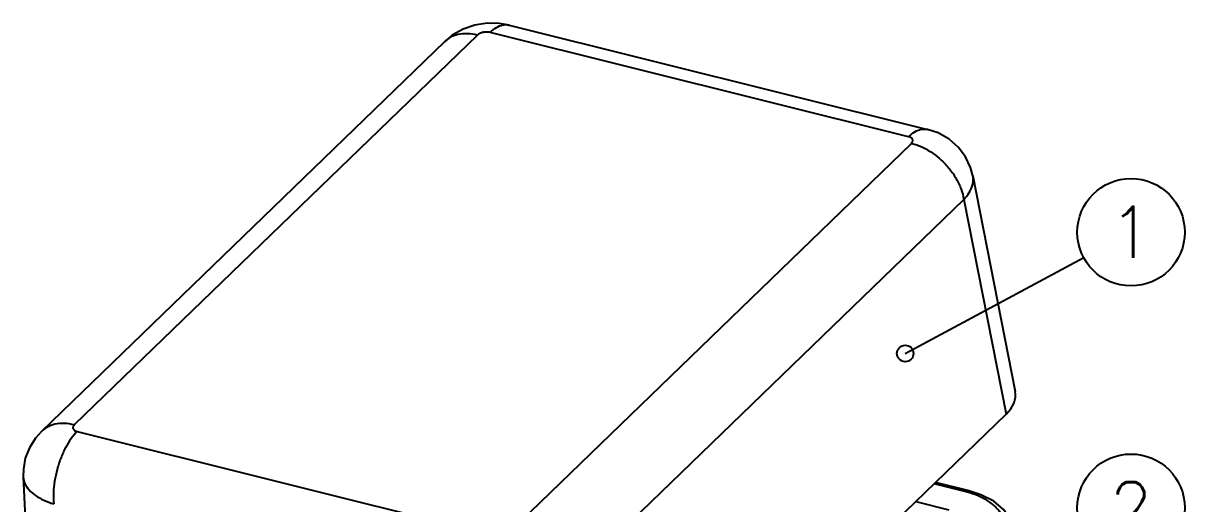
# Model space of a CAD drawing. Header units: millimetres. Extents: x -690 to 1788, y -2922 to -1928.
# Drawn here: x -596.26 to -552.24, y -2883.89 to -2865.66 of the extents above; entities that cross this region are included whole.
import ezdxf
from ezdxf.enums import TextEntityAlignment as Align

# ---------------------------------------------------------------- set-up
doc = ezdxf.new("R2010")
doc.units = ezdxf.units.MM
doc.layers.add('dim', color=3, linetype='Continuous', lineweight=9)
doc.layers.add('from', color=7, linetype='Continuous')
doc.styles.add('TXT', font='txt.shx', dxfattribs={"bigfont": 'gbcbig.shx'})
doc.dimstyles.new('ISO', dxfattribs={"dimscale": 0.6, "dimtxt": 2.5, "dimasz": 2.5, "dimexe": 1.25, "dimexo": 0.625, "dimtad": 0, "dimdsep": 46, "dimtxsty": 'Standard', "dimblk": 'OPEN', "dimcen": 0, "dimclrd": 4, "dimclre": 4, "dimadec": 0, "dimazin": 0, "dimtfac": 1, "dimtofl": 0, "dimtmove": 0, "dimatfit": 3, "dimfxl": 1, "dimarcsym": 0})

# ---------------------------------------------------------------- blocks, each defined once
blk = doc.blocks.new('_Open')
at = {"color": 0, "linetype": 'ByBlock', "lineweight": -2}
for p, q in [((-1, 0.167), (0, 0)), ((-1, -0.167), (0, 0)), ((0, 0), (-1, 0))]:
    blk.add_line(p, q, dxfattribs=at)
blk = doc.blocks.new('*u5')
at = {"color": 7, "linetype": 'Continuous'}
for p, q in [((-1.706, 34.231, 0), (20.958, 28.581, 0)), ((-3.422, 33.683, 0), (-25.248, 12.57, 0)), ((19.925, 28.18, 0), (-2.738, 33.83, 0)), ((-5.201, 33.33, 0), (-27.029, 12.215, 0)), ((-1.739, 6.709, 0), (20.087, 27.822, 0)), ((23.408, 26.067, 0), (25.704, 14.383, 0)), ((1.091, 3.676, 0), (22.917, 24.789, 0)), ((22.917, 24.789, 0), (25.204, 13.148, 0)), ((2.733, -8.589, 0), (25.204, 13.148, 0)), ((-25.087, 12.212, 0), (-2.423, 6.562, 0)), ((-28.012, 9.755, 0), (-27.412, -2.292, 0)), ((23.134, 9.019, 0), (21.386, 9.455, 0)), ((22.979, 8.959, 0), (21.305, 9.376, 0)), ((20.312, 8.416, 0), (22.11, 7.967, 0))]:
    blk.add_line(p, q, dxfattribs=at)
at = {"color": 7, "linetype": 'Continuous', "elevation": 0}
for points in [[(-1.707, 34.231), (-2.24, 34.323), (-2.899, 34.331), (-3.559, 34.226), (-4.195, 34.007), (-4.781, 33.676), (-5.201, 33.33)], [(23.408, 26.066), (23.286, 26.514), (23.008, 27.098), (22.615, 27.616), (22.118, 28.051), (21.528, 28.386), (20.958, 28.581)], [(-27.029, 12.215), (-27.352, 11.854), (-27.679, 11.332), (-27.899, 10.765), (-28.006, 10.171), (-28.012, 9.754)], [(25.608, 6.908), (25.427, 7.488), (25.07, 7.993), (24.541, 8.432), (23.846, 8.79), (23.134, 9.019)]]:
    blk.add_lwpolyline(points, dxfattribs=at)
at = {"color": 7, "linetype": 'Continuous'}
blk.add_arc((21.64, 3.586, 0), 5.538, 74.67272, 76.00209, dxfattribs=at)
blk.add_ellipse((22.235, 13.884, 0), major_axis=(3.48, 0.426), ratio=0.537148, start_param=-0.618193, end_param=0.038702, dxfattribs=at)
for points, start_tangent, end_tangent in [([(-2.738, 33.83, 0), (-2.392, 34.099, 0), (-2.047, 34.236, 0), (-1.721, 34.235, 0), (-1.707, 34.231, 0)], (0.718749, 0.695269), (0.969991, -0.24314)), ([(-3.422, 33.683, 0), (-3.965, 33.761, 0), (-4.467, 33.716, 0), (-4.905, 33.55, 0), (-5.201, 33.33, 0)], (-0.9703, 0.241905), (-0.719862, -0.694118)), ([(-2.738, 33.83, 0), (-2.826, 33.846, 0), (-2.92, 33.851, 0), (-3.017, 33.846, 0), (-3.114, 33.831, 0), (-3.206, 33.806, 0), (-3.29, 33.772, 0), (-3.363, 33.73, 0), (-3.422, 33.683, 0)], (-0.970325, 0.241804), (-0.718851, -0.695164)), ([(19.925, 28.18, 0), (20.271, 28.449, 0), (20.616, 28.586, 0), (20.942, 28.584, 0), (20.957, 28.581, 0)], (0.718749, 0.695269), (0.969954, -0.243288)), ([(20.087, 27.822, 0), (20.129, 27.873, 0), (20.154, 27.927, 0), (20.16, 27.98, 0), (20.147, 28.032, 0), (20.116, 28.079, 0), (20.067, 28.121, 0), (20.002, 28.155, 0), (19.925, 28.18, 0)], (0.718645, 0.695377), (-0.970275, 0.242004)), ([(20.087, 27.822, 0), (20.644, 27.626, 0), (21.189, 27.319, 0), (21.696, 26.918, 0), (22.141, 26.441, 0), (22.504, 25.91, 0), (22.767, 25.35, 0), (22.917, 24.789, 0)], (0.9703, -0.241905), (0.162235, -0.986752)), ([(22.917, 24.789, 0), (23.213, 25.167, 0), (23.384, 25.555, 0), (23.425, 25.937, 0), (23.408, 26.066, 0)], (0.693728, 0.720238), (-0.193093, 0.98118)), ([(-25.248, 12.57, 0), (-25.791, 12.648, 0), (-26.293, 12.603, 0), (-26.731, 12.437, 0), (-27.028, 12.216, 0)], (-0.9703, 0.241905), (-0.719307, -0.694692)), ([(-25.087, 12.212, 0), (-25.419, 11.825, 0), (-25.72, 11.336, 0), (-25.977, 10.771, 0), (-26.178, 10.154, 0), (-26.312, 9.516, 0), (-26.374, 8.887, 0), (-26.36, 8.297, 0)], (-0.718749, -0.695269), (0.091956, -0.995763)), ([(-25.248, 12.57, 0), (-25.291, 12.519, 0), (-25.316, 12.466, 0), (-25.322, 12.412, 0), (-25.309, 12.361, 0), (-25.278, 12.313, 0), (-25.229, 12.272, 0), (-25.164, 12.238, 0), (-25.087, 12.212, 0)], (-0.718645, -0.695377), (0.970275, -0.242004)), ([(-28.012, 9.754, 0), (-28.011, 9.739, 0), (-27.92, 9.382, 0), (-27.699, 9.048, 0), (-27.355, 8.748, 0), (-26.903, 8.494, 0), (-26.359, 8.297, 0)], (0.049927, -0.998753), (0.961381, -0.275222)), ([(22.979, 8.959, 0), (23.072, 9.017, 0), (23.134, 9.018, 0)], (0.718749, 0.695269), (0.976149, -0.217104)), ([(25.097, 6.761, 0), (25.117, 7.223, 0), (24.975, 7.67, 0), (24.676, 8.083, 0), (24.23, 8.444, 0), (23.656, 8.739, 0), (23.104, 8.926, 0)], (0.206783, 0.978387), (-0.964403, 0.264435))]:
    blk.add_spline(points, degree=3, dxfattribs=dict(at, start_tangent=start_tangent, end_tangent=end_tangent))

msp = doc.modelspace()

# ---------------------------------------------------------------- linework, layer by layer
at = {"layer": 'from', "color": 4}
for centre in [(-554.277, -2873.589, 0), (-554.277, -2884.038, 0)]:
    msp.add_circle(centre, 2.037, dxfattribs=at)

# ---------------------------------------------------------------- block references
at = {"xscale": 0.7, "yscale": 0.7, "zscale": 0.7}
msp.add_blockref('*u5', (-576.656, -2889.695, 0), dxfattribs=at)

# ---------------------------------------------------------------- texts
at = {"layer": 'from', "color": 6, "style": 'TXT'}
for s, p in [('1', (-554.277, -2873.589, 0)), ('2', (-554.277, -2884.038, 0))]:
    msp.add_text(s, height=1.94, dxfattribs=at).set_placement(p, align=Align.MIDDLE)

# ---------------------------------------------------------------- leaders
at = {"layer": 'dim'}
msp.add_leader([(-562.835, -2878.187, 0), (-556.071, -2874.553, 0)], dimstyle='ISO', override={"dimscale": 1, "dimasz": 1.25, "dimexo": 0.125, "dimadec": 2, "dimazin": 2, "dimldrblk": 'Small'}, dxfattribs=at)

doc.saveas('drawing.dxf')
